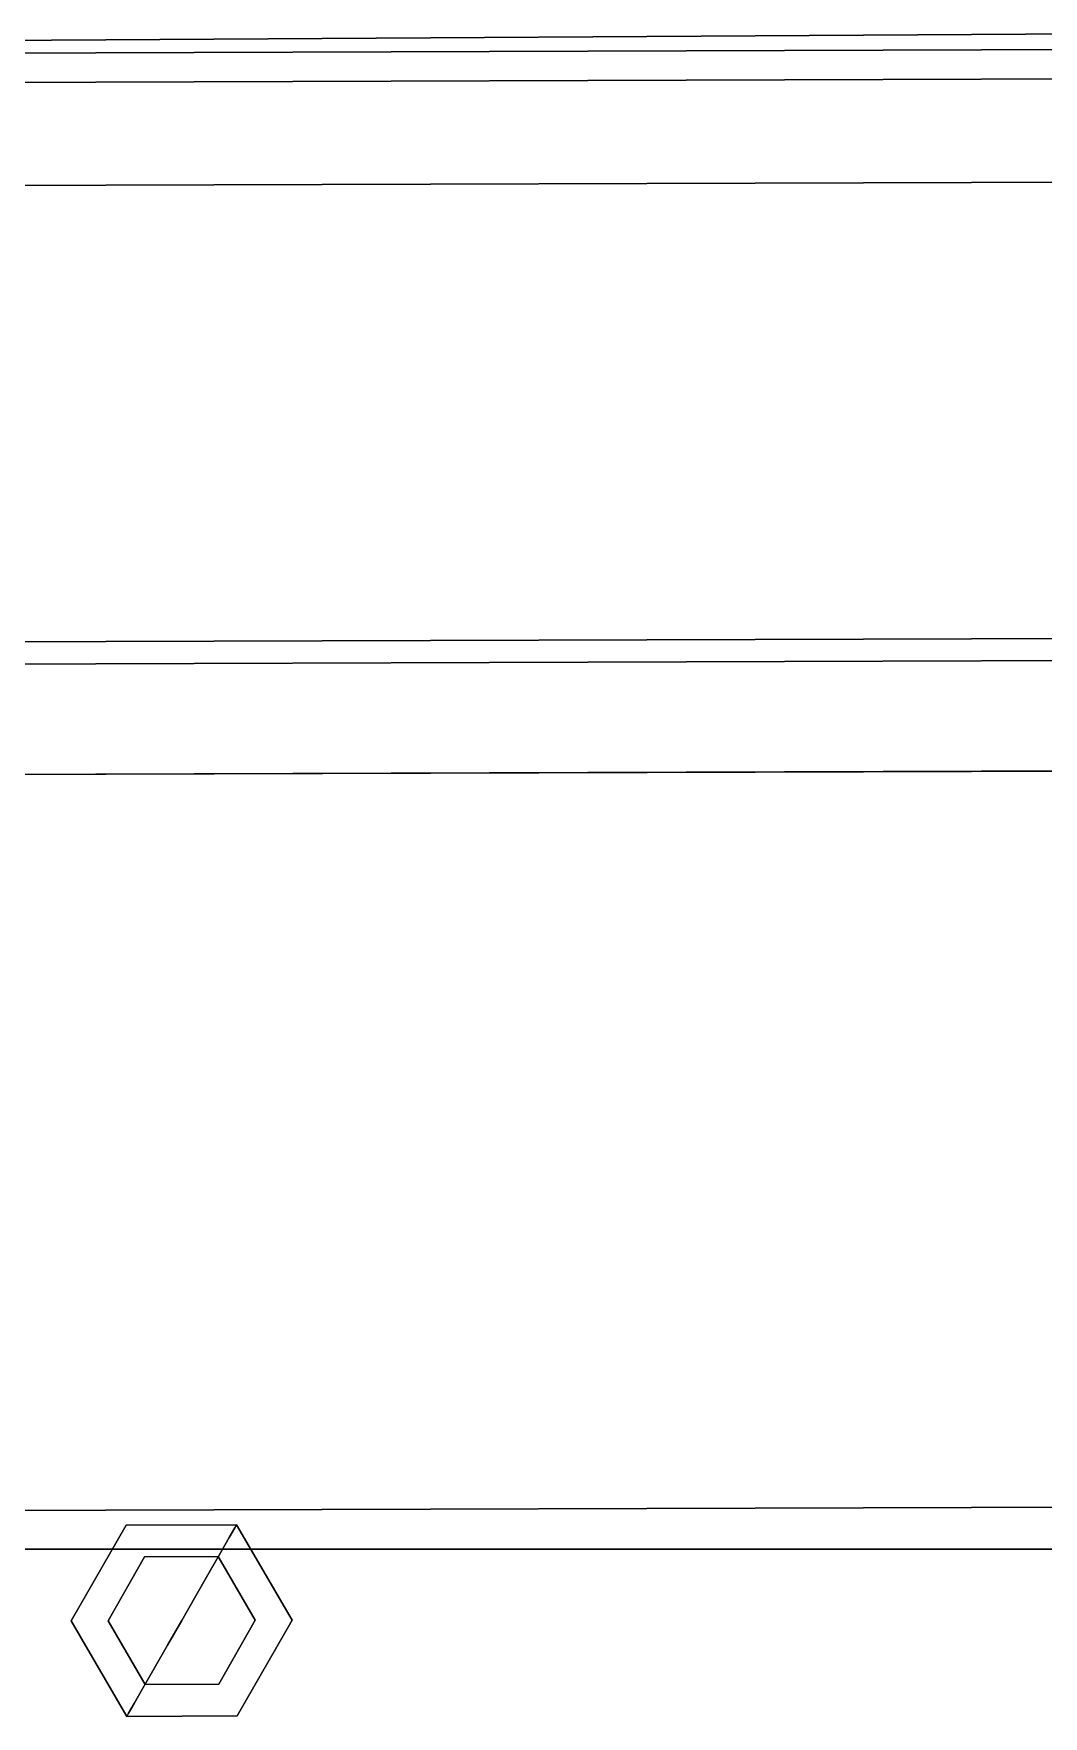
# Model space of a CAD drawing. Extents: x 0 to 2992, y -2739 to 0.
# Drawn here: x 1624 to 1761.1, y -2739 to -2510.5 of the extents above; entities that cross this region are included whole.
import ezdxf

# ---------------------------------------------------------------- set-up
doc = ezdxf.new("R2010")
doc.units = 0
for name, color, linetype in [('LAYER0', 7, 'CONTINUOUS'), ('LAYER11', 45, 'CONTINUOUS'), ('LAYER16', 254, 'CONTINUOUS'), ('LAYER17', 45, 'CONTINUOUS'), ('LAYER2', 7, 'CONTINUOUS'), ('LAYER44', 45, 'CONTINUOUS'), ('LAYER45', 7, 'CONTINUOUS'), ('LAYER56', 7, 'CONTINUOUS'), ('LAYER71', 45, 'CONTINUOUS'), ('LAYER82', 45, 'CONTINUOUS'), ('LAYER87', 7, 'CONTINUOUS')]:
    doc.layers.add(name, color=color, linetype=linetype)

msp = doc.modelspace()

# ---------------------------------------------------------------- linework, layer by layer
at = {"layer": 'LAYER0', "invisible_edges": 1}
for points in [[(2992.49, 0), (0, -2716.32), (0, 0), (2992.49, 0)], [(2992.49, -2716.32, 5), (0, 0, 5), (0, -2716.32, 5), (2992.49, -2716.32, 5)], [(0, 0, 5), (2992.49, -2716.32, 5), (2992.49, 0, 5), (0, 0, 5)], [(0, -2716.32), (2992.49, 0), (2992.49, -2716.32), (0, -2716.32)], [(2992.49, -2716.32, 5), (0, -2716.32), (2992.49, -2716.32), (2992.49, -2716.32, 5)], [(0, -2716.32), (2992.49, -2716.32, 5), (0, -2716.32, 5), (0, -2716.32)]]:
    msp.add_3dface(points, dxfattribs=at)
at = {"layer": 'LAYER11', "invisible_edges": 1}
for points in [[(2880.018, -2307.037, 2005), (929.9952, -2613.324, 2005), (929.0281, -2313.326, 2005), (2880.018, -2307.037, 2005)], [(929.0281, -2313.326, 2030), (2880.985, -2607.035, 2030), (2880.018, -2307.037, 2030), (929.0281, -2313.326, 2030)], [(929.9952, -2613.324, 2005), (2880.018, -2307.037, 2005), (2880.985, -2607.035, 2005), (929.9952, -2613.324, 2005)], [(2880.985, -2607.035, 2030), (929.0281, -2313.326, 2030), (929.9952, -2613.324, 2030), (2880.985, -2607.035, 2030)], [(2880.985, -2607.035, 2030), (929.9952, -2613.324, 2005), (2880.985, -2607.035, 2005), (2880.985, -2607.035, 2030)], [(929.9952, -2613.324, 2005), (2880.985, -2607.035, 2030), (929.9952, -2613.324, 2030), (929.9952, -2613.324, 2005)]]:
    msp.add_3dface(points, dxfattribs=at)
at = {"layer": 'LAYER16'}
for points, invisible_edges in [([(1651.523, -2713.009, 2004.834), (1659.065, -2725.975, 2004.834), (1629.065, -2726.072, 2004.834), (1636.523, -2713.057, 2004.834)], 2), ([(1629.576, -2726.07, 2192.933), (1629.065, -2726.072, 2189.066), (1636.523, -2713.057, 2189.066), (1636.78, -2713.499, 2192.933)], 13), ([(1636.78, -2713.499, 1976.072), (1636.523, -2713.057, 1979.938), (1629.065, -2726.072, 1979.938), (1629.576, -2726.07, 1976.072)], 13), ([(1651.269, -2713.452, 1976.072), (1651.523, -2713.009, 1979.938), (1636.523, -2713.057, 1979.938), (1636.78, -2713.499, 1976.072)], 12), ([(1636.78, -2713.499, 2192.933), (1636.523, -2713.057, 2189.066), (1651.523, -2713.009, 2189.066), (1651.269, -2713.452, 2192.933)], 9), ([(1658.554, -2725.977, 1976.072), (1659.065, -2725.975, 1979.938), (1651.523, -2713.009, 1979.938), (1651.269, -2713.452, 1976.072)], 9), ([(1651.269, -2713.452, 2192.933), (1651.523, -2713.009, 2189.066), (1659.065, -2725.975, 2189.066), (1658.554, -2725.977, 2192.933)], 12), ([(1651.523, -2713.009, 2004.834), (1659.065, -2725.975, 2004.834), (1659.065, -2725.975, 1979.938), (1651.523, -2713.009, 1979.938)], 2), ([(1631.075, -2726.065, 2196.535), (1629.576, -2726.07, 2192.933), (1636.78, -2713.499, 2192.933), (1637.534, -2714.794, 2196.535)], 15), ([(1637.534, -2714.794, 1972.469), (1636.78, -2713.499, 1976.072), (1629.576, -2726.07, 1976.072), (1631.075, -2726.065, 1972.469)], 15), ([(1638.732, -2716.855, 1969.375), (1637.534, -2714.794, 1972.469), (1631.075, -2726.065, 1972.469), (1633.459, -2726.057, 1969.375)], 15), ([(1633.459, -2726.057, 2199.629), (1631.075, -2726.065, 2196.535), (1637.534, -2714.794, 2196.535), (1638.732, -2716.855, 2199.629)], 15), ([(1650.524, -2714.752, 1972.469), (1651.269, -2713.452, 1976.072), (1636.78, -2713.499, 1976.072), (1637.534, -2714.794, 1972.469)], 14), ([(1637.534, -2714.794, 2196.535), (1636.78, -2713.499, 2192.933), (1651.269, -2713.452, 2192.933), (1650.524, -2714.752, 2196.535)], 11), ([(1649.339, -2716.821, 1969.375), (1650.524, -2714.752, 1972.469), (1637.534, -2714.794, 1972.469), (1638.732, -2716.855, 1969.375)], 14), ([(1638.732, -2716.855, 2199.629), (1637.534, -2714.794, 2196.535), (1650.524, -2714.752, 2196.535), (1649.339, -2716.821, 2199.629)], 11), ([(1654.672, -2725.989, 1969.375), (1657.056, -2725.981, 1972.469), (1650.524, -2714.752, 1972.469), (1649.339, -2716.821, 1969.375)], 11), ([(1649.339, -2716.821, 2199.629), (1650.524, -2714.752, 2196.535), (1657.056, -2725.981, 2196.535), (1654.672, -2725.989, 2199.629)], 14), ([(1657.056, -2725.981, 1972.469), (1658.554, -2725.977, 1976.072), (1651.269, -2713.452, 1976.072), (1650.524, -2714.752, 1972.469)], 11), ([(1650.524, -2714.752, 2196.535), (1651.269, -2713.452, 2192.933), (1658.554, -2725.977, 2192.933), (1657.056, -2725.981, 2196.535)], 14), ([(1640.294, -2719.54, 1967.001), (1638.732, -2716.855, 1969.375), (1633.459, -2726.057, 1969.375), (1636.565, -2726.047, 1967.001)], 15), ([(1636.565, -2726.047, 2202.003), (1633.459, -2726.057, 2199.629), (1638.732, -2716.855, 2199.629), (1640.294, -2719.54, 2202.003)], 15), ([(1649.037, -2717.347, 2164.17), (1654.065, -2725.991, 2164.17), (1634.065, -2726.055, 2164.17), (1639.037, -2717.379, 2164.17)], 2), ([(1647.794, -2719.516, 1967.001), (1649.339, -2716.821, 1969.375), (1638.732, -2716.855, 1969.375), (1640.294, -2719.54, 1967.001)], 14), ([(1640.294, -2719.54, 2202.003), (1638.732, -2716.855, 2199.629), (1649.339, -2716.821, 2199.629), (1647.794, -2719.516, 2202.003)], 11), ([(1639.037, -2717.379, 2004.834), (1649.037, -2717.347, 2004.834), (1649.037, -2717.347, 2164.17), (1639.037, -2717.379, 2164.17)], 2), ([(1651.565, -2725.999, 1967.001), (1654.672, -2725.989, 1969.375), (1649.339, -2716.821, 1969.375), (1647.794, -2719.516, 1967.001)], 11), ([(1647.794, -2719.516, 2202.003), (1649.339, -2716.821, 2199.629), (1654.672, -2725.989, 2199.629), (1651.565, -2725.999, 2202.003)], 14), ([(1649.037, -2717.347, 2004.834), (1654.065, -2725.991, 2004.834), (1654.065, -2725.991, 2164.17), (1649.037, -2717.347, 2164.17)], 8), ([(1642.113, -2722.667, 1965.509), (1640.294, -2719.54, 1967.001), (1636.565, -2726.047, 1967.001), (1640.183, -2726.036, 1965.509)], 15), ([(1640.183, -2726.036, 2203.495), (1636.565, -2726.047, 2202.003), (1640.294, -2719.54, 2202.003), (1642.113, -2722.667, 2203.495)], 15), ([(1645.995, -2722.655, 1965.509), (1647.794, -2719.516, 1967.001), (1640.294, -2719.54, 1967.001), (1642.113, -2722.667, 1965.509)], 14), ([(1642.113, -2722.667, 2203.495), (1640.294, -2719.54, 2202.003), (1647.794, -2719.516, 2202.003), (1645.995, -2722.655, 2203.495)], 11), ([(1647.948, -2726.011, 1965.509), (1651.565, -2725.999, 1967.001), (1647.794, -2719.516, 1967.001), (1645.995, -2722.655, 1965.509)], 11), ([(1645.995, -2722.655, 2203.495), (1647.794, -2719.516, 2202.003), (1651.565, -2725.999, 2202.003), (1647.948, -2726.011, 2203.495)], 14), ([(1644.065, -2726.023, 1963.866), (1642.113, -2722.667, 1965.509), (1640.183, -2726.036, 1965.509), (1644.065, -2726.023, 1963.866)], 7), ([(1644.065, -2726.023, 2204.004), (1640.183, -2726.036, 2203.495), (1642.113, -2722.667, 2203.495), (1644.065, -2726.023, 2204.004)], 7), ([(1644.065, -2726.023, 1963.866), (1645.995, -2722.655, 1965.509), (1642.113, -2722.667, 1965.509), (1644.065, -2726.023, 1963.866)], 6), ([(1644.065, -2726.023, 2204.004), (1642.113, -2722.667, 2203.495), (1645.995, -2722.655, 2203.495), (1644.065, -2726.023, 2204.004)], 3), ([(1644.065, -2726.023, 1963.866), (1647.948, -2726.011, 1965.509), (1645.995, -2722.655, 1965.509), (1644.065, -2726.023, 1963.866)], 3), ([(1644.065, -2726.023, 2204.004), (1645.995, -2722.655, 2203.495), (1647.948, -2726.011, 2203.495), (1644.065, -2726.023, 2204.004)], 6), ([(1659.065, -2725.975, 2004.834), (1629.065, -2726.072, 2004.834), (1636.607, -2739.038, 2004.834), (1651.607, -2738.989, 2004.834)], 1), ([(1629.065, -2726.072, 2164.17), (1659.065, -2725.975, 2164.17), (1651.607, -2738.989, 2164.17), (1636.607, -2739.038, 2164.17)], 1), ([(1659.065, -2725.975, 2004.834), (1629.065, -2726.072, 2004.834), (1636.607, -2739.038, 2004.834), (1651.607, -2738.989, 2004.834)], 1), ([(1636.861, -2738.594, 2192.933), (1636.607, -2739.038, 2189.066), (1629.065, -2726.072, 2189.066), (1629.576, -2726.07, 2192.933)], 12), ([(1629.576, -2726.07, 1976.072), (1629.065, -2726.072, 1979.938), (1636.607, -2739.038, 1979.938), (1636.861, -2738.594, 1976.072)], 9), ([(1637.606, -2737.294, 2196.535), (1636.861, -2738.594, 2192.933), (1629.576, -2726.07, 2192.933), (1631.075, -2726.065, 2196.535)], 14), ([(1631.075, -2726.065, 1972.469), (1629.576, -2726.07, 1976.072), (1636.861, -2738.594, 1976.072), (1637.606, -2737.294, 1972.469)], 11), ([(1638.792, -2735.226, 2199.629), (1637.606, -2737.294, 2196.535), (1631.075, -2726.065, 2196.535), (1633.459, -2726.057, 2199.629)], 14), ([(1633.459, -2726.057, 1969.375), (1631.075, -2726.065, 1972.469), (1637.606, -2737.294, 1972.469), (1638.792, -2735.226, 1969.375)], 11), ([(1640.336, -2732.531, 2202.003), (1638.792, -2735.226, 2199.629), (1633.459, -2726.057, 2199.629), (1636.565, -2726.047, 2202.003)], 14), ([(1636.565, -2726.047, 1967.001), (1633.459, -2726.057, 1969.375), (1638.792, -2735.226, 1969.375), (1640.336, -2732.531, 1967.001)], 11), ([(1654.065, -2725.991, 2164.17), (1634.065, -2726.055, 2164.17), (1639.093, -2734.699, 2164.17), (1649.093, -2734.667, 2164.17)], 1), ([(1639.093, -2734.699, 2004.834), (1634.065, -2726.055, 2004.834), (1634.065, -2726.055, 2164.17), (1639.093, -2734.699, 2164.17)], 8), ([(1640.183, -2726.036, 1965.509), (1636.565, -2726.047, 1967.001), (1640.336, -2732.531, 1967.001), (1642.135, -2729.392, 1965.509)], 11), ([(1642.135, -2729.392, 2203.495), (1640.336, -2732.531, 2202.003), (1636.565, -2726.047, 2202.003), (1640.183, -2726.036, 2203.495)], 14), ([(1644.065, -2726.023, 1963.866), (1640.183, -2726.036, 1965.509), (1642.135, -2729.392, 1965.509), (1644.065, -2726.023, 1963.866)], 3), ([(1644.065, -2726.023, 2204.004), (1642.135, -2729.392, 2203.495), (1640.183, -2726.036, 2203.495), (1644.065, -2726.023, 2204.004)], 6), ([(1644.065, -2726.023, 1963.866), (1642.135, -2729.392, 1965.509), (1646.017, -2729.379, 1965.509), (1644.065, -2726.023, 1963.866)], 6), ([(1644.065, -2726.023, 2204.004), (1646.017, -2729.379, 2203.495), (1642.135, -2729.392, 2203.495), (1644.065, -2726.023, 2204.004)], 3), ([(1644.065, -2726.023, 1963.866), (1646.017, -2729.379, 1965.509), (1647.948, -2726.011, 1965.509), (1644.065, -2726.023, 1963.866)], 7), ([(1644.065, -2726.023, 2204.004), (1647.948, -2726.011, 2203.495), (1646.017, -2729.379, 2203.495), (1644.065, -2726.023, 2204.004)], 7), ([(1646.017, -2729.379, 1965.509), (1647.836, -2732.506, 1967.001), (1651.565, -2725.999, 1967.001), (1647.948, -2726.011, 1965.509)], 15), ([(1647.948, -2726.011, 2203.495), (1651.565, -2725.999, 2202.003), (1647.836, -2732.506, 2202.003), (1646.017, -2729.379, 2203.495)], 15), ([(1647.836, -2732.506, 1967.001), (1649.398, -2735.192, 1969.375), (1654.672, -2725.989, 1969.375), (1651.565, -2725.999, 1967.001)], 15), ([(1651.565, -2725.999, 2202.003), (1654.672, -2725.989, 2199.629), (1649.398, -2735.192, 2199.629), (1647.836, -2732.506, 2202.003)], 15), ([(1654.065, -2725.991, 2004.834), (1649.093, -2734.667, 2004.834), (1649.093, -2734.667, 2164.17), (1654.065, -2725.991, 2164.17)], 2), ([(1649.398, -2735.192, 1969.375), (1650.597, -2737.252, 1972.469), (1657.056, -2725.981, 1972.469), (1654.672, -2725.989, 1969.375)], 15), ([(1654.672, -2725.989, 2199.629), (1657.056, -2725.981, 2196.535), (1650.597, -2737.252, 2196.535), (1649.398, -2735.192, 2199.629)], 15), ([(1650.597, -2737.252, 1972.469), (1651.35, -2738.548, 1976.072), (1658.554, -2725.977, 1976.072), (1657.056, -2725.981, 1972.469)], 15), ([(1657.056, -2725.981, 2196.535), (1658.554, -2725.977, 2192.933), (1651.35, -2738.548, 2192.933), (1650.597, -2737.252, 2196.535)], 15), ([(1651.35, -2738.548, 1976.072), (1651.607, -2738.989, 1979.938), (1659.065, -2725.975, 1979.938), (1658.554, -2725.977, 1976.072)], 13), ([(1658.554, -2725.977, 2192.933), (1659.065, -2725.975, 2189.066), (1651.607, -2738.989, 2189.066), (1651.35, -2738.548, 2192.933)], 13), ([(1659.065, -2725.975, 2004.834), (1651.607, -2738.989, 2004.834), (1651.607, -2738.989, 1979.938), (1659.065, -2725.975, 1979.938)], 8), ([(1642.135, -2729.392, 1965.509), (1640.336, -2732.531, 1967.001), (1647.836, -2732.506, 1967.001), (1646.017, -2729.379, 1965.509)], 14), ([(1646.017, -2729.379, 2203.495), (1647.836, -2732.506, 2202.003), (1640.336, -2732.531, 2202.003), (1642.135, -2729.392, 2203.495)], 11), ([(1640.336, -2732.531, 1967.001), (1638.792, -2735.226, 1969.375), (1649.398, -2735.192, 1969.375), (1647.836, -2732.506, 1967.001)], 14), ([(1647.836, -2732.506, 2202.003), (1649.398, -2735.192, 2199.629), (1638.792, -2735.226, 2199.629), (1640.336, -2732.531, 2202.003)], 11), ([(1649.398, -2735.192, 2199.629), (1650.597, -2737.252, 2196.535), (1637.606, -2737.294, 2196.535), (1638.792, -2735.226, 2199.629)], 11), ([(1638.792, -2735.226, 1969.375), (1637.606, -2737.294, 1972.469), (1650.597, -2737.252, 1972.469), (1649.398, -2735.192, 1969.375)], 14), ([(1649.093, -2734.667, 2004.834), (1639.093, -2734.699, 2004.834), (1639.093, -2734.699, 2164.17), (1649.093, -2734.667, 2164.17)], 10), ([(1650.597, -2737.252, 2196.535), (1651.35, -2738.548, 2192.933), (1636.861, -2738.594, 2192.933), (1637.606, -2737.294, 2196.535)], 11), ([(1637.606, -2737.294, 1972.469), (1636.861, -2738.594, 1976.072), (1651.35, -2738.548, 1976.072), (1650.597, -2737.252, 1972.469)], 14), ([(1651.35, -2738.548, 2192.933), (1651.607, -2738.989, 2189.066), (1636.607, -2739.038, 2189.066), (1636.861, -2738.594, 2192.933)], 9), ([(1636.861, -2738.594, 1976.072), (1636.607, -2739.038, 1979.938), (1651.607, -2738.989, 1979.938), (1651.35, -2738.548, 1976.072)], 12)]:
    msp.add_3dface(points, dxfattribs=dict(at, invisible_edges=invisible_edges))
for points in [[(1636.523, -2713.057, 2164.17), (1629.065, -2726.072, 2164.17), (1629.065, -2726.072, 2189.066), (1636.523, -2713.057, 2189.066)], [(1629.065, -2726.072, 2004.834), (1636.523, -2713.057, 2004.834), (1636.523, -2713.057, 1979.938), (1629.065, -2726.072, 1979.938)], [(1651.523, -2713.009, 2164.17), (1636.523, -2713.057, 2164.17), (1636.523, -2713.057, 2189.066), (1651.523, -2713.009, 2189.066)], [(1636.523, -2713.057, 2004.834), (1651.523, -2713.009, 2004.834), (1651.523, -2713.009, 1979.938), (1636.523, -2713.057, 1979.938)], [(1659.065, -2725.975, 2164.17), (1651.523, -2713.009, 2164.17), (1651.523, -2713.009, 2189.066), (1659.065, -2725.975, 2189.066)], [(1634.065, -2726.055, 2004.834), (1639.037, -2717.379, 2004.834), (1639.037, -2717.379, 2164.17), (1634.065, -2726.055, 2164.17)], [(1629.065, -2726.072, 2164.17), (1636.607, -2739.038, 2164.17), (1636.607, -2739.038, 2189.066), (1629.065, -2726.072, 2189.066)], [(1636.607, -2739.038, 2004.834), (1629.065, -2726.072, 2004.834), (1629.065, -2726.072, 1979.938), (1636.607, -2739.038, 1979.938)], [(1651.607, -2738.989, 2164.17), (1659.065, -2725.975, 2164.17), (1659.065, -2725.975, 2189.066), (1651.607, -2738.989, 2189.066)], [(1636.607, -2739.038, 2164.17), (1651.607, -2738.989, 2164.17), (1651.607, -2738.989, 2189.066), (1636.607, -2739.038, 2189.066)], [(1651.607, -2738.989, 2004.834), (1636.607, -2739.038, 2004.834), (1636.607, -2739.038, 1979.938), (1651.607, -2738.989, 1979.938)]]:
    msp.add_3dface(points, dxfattribs=at)
at = {"layer": 'LAYER17', "invisible_edges": 1}
for points in [[(1879.581, -2210.261, 784.9999), (958.8757, -2613.231, 784.9999), (957.5862, -2213.233, 784.9999), (1879.581, -2210.261, 784.9999)], [(957.5862, -2213.233, 802.9999), (1880.871, -2610.259, 802.9999), (1879.581, -2210.261, 802.9999), (957.5862, -2213.233, 802.9999)], [(958.8757, -2613.231, 784.9999), (1879.581, -2210.261, 784.9999), (1880.871, -2610.259, 784.9999), (958.8757, -2613.231, 784.9999)], [(1880.871, -2610.259, 802.9999), (957.5862, -2213.233, 802.9999), (958.8757, -2613.231, 802.9999), (1880.871, -2610.259, 802.9999)], [(1880.871, -2610.259, 802.9999), (958.8757, -2613.231, 784.9999), (1880.871, -2610.259, 784.9999), (1880.871, -2610.259, 802.9999)], [(958.8757, -2613.231, 784.9999), (1880.871, -2610.259, 802.9999), (958.8757, -2613.231, 802.9999), (958.8757, -2613.231, 784.9999)]]:
    msp.add_3dface(points, dxfattribs=at)
at = {"layer": 'LAYER2'}
for points, invisible_edges in [([(2880.99, -2607.03, 2598), (930, -2613.32, 2156), (100, -2616, 2598), (2880.99, -2607.03, 2598)], 3), ([(2880.99, -2607.03, 5), (930.32, -2713.32, 5), (929.99, -2613.323, 5), (2880.99, -2607.03, 5)], 1), ([(2880.99, -2607.03, 5), (930, -2613.32, 2156), (2880.99, -2607.03, 2598), (2880.99, -2607.03, 5)], 3), ([(930, -2613.32, 2156), (2880.99, -2607.03, 5), (930, -2613.32, 5), (930, -2613.32, 2156)], 1), ([(2980.5, -2706.71, 5), (930.32, -2713.32, 5), (2880.99, -2607.03, 5), (2980.5, -2706.71, 5)], 3), ([(0, -2716.32, 2598), (100.32, -2716, 2156), (2980.5, -2706.71, 2598), (0, -2716.32, 2598)], 3), ([(930.32, -2713.32, 2156), (2980.5, -2706.71, 2598), (100.32, -2716, 2156), (930.32, -2713.32, 2156)], 3), ([(930.32, -2713.32, 5), (2980.5, -2706.71, 2598), (930.32, -2713.32, 2156), (930.32, -2713.32, 5)], 3), ([(2980.5, -2706.71, 2598), (930.32, -2713.32, 5), (2980.5, -2706.71, 5), (2980.5, -2706.71, 2598)], 1)]:
    msp.add_3dface(points, dxfattribs=dict(at, invisible_edges=invisible_edges))
at = {"layer": 'LAYER44', "invisible_edges": 1}
for points in [[(1861.646, -2230.319, 620.9998), (978.8755, -2613.167, 620.9998), (977.6505, -2233.169, 620.9998), (1861.646, -2230.319, 620.9998)], [(977.6505, -2233.169, 638.9998), (1862.871, -2610.317, 638.9998), (1861.646, -2230.319, 638.9998), (977.6505, -2233.169, 638.9998)], [(978.8755, -2613.167, 620.9998), (1861.646, -2230.319, 620.9998), (1862.871, -2610.317, 620.9998), (978.8755, -2613.167, 620.9998)], [(1862.871, -2610.317, 638.9998), (977.6505, -2233.169, 638.9998), (978.8755, -2613.167, 638.9998), (1862.871, -2610.317, 638.9998)], [(1862.871, -2610.317, 638.9998), (978.8755, -2613.167, 620.9998), (1862.871, -2610.317, 620.9998), (1862.871, -2610.317, 638.9998)], [(978.8755, -2613.167, 620.9998), (1862.871, -2610.317, 638.9998), (978.8755, -2613.167, 638.9998), (978.8755, -2613.167, 620.9998)]]:
    msp.add_3dface(points, dxfattribs=at)
at = {"layer": 'LAYER45', "invisible_edges": 1}
for points in [[(1831.614, -2530.417, 645.9998), (1009.56, -2515.067, 645.9997), (1831.556, -2512.417, 645.9998), (1831.614, -2530.417, 645.9998)], [(1009.618, -2533.067, 754.9997), (1831.556, -2512.417, 754.9998), (1009.56, -2515.067, 754.9997), (1009.618, -2533.067, 754.9997)], [(1009.56, -2515.067, 645.9997), (1831.556, -2512.417, 754.9998), (1831.556, -2512.417, 645.9998), (1009.56, -2515.067, 645.9997)], [(1831.556, -2512.417, 754.9998), (1009.56, -2515.067, 645.9997), (1009.56, -2515.067, 754.9997), (1831.556, -2512.417, 754.9998)], [(1831.556, -2512.417, 754.9998), (1009.618, -2533.067, 754.9997), (1831.614, -2530.417, 754.9998), (1831.556, -2512.417, 754.9998)], [(1009.56, -2515.067, 645.9997), (1831.614, -2530.417, 645.9998), (1009.618, -2533.067, 645.9997), (1009.56, -2515.067, 645.9997)], [(1009.618, -2533.067, 754.9997), (1831.614, -2530.417, 645.9998), (1831.614, -2530.417, 754.9998), (1009.618, -2533.067, 754.9997)], [(1831.614, -2530.417, 645.9998), (1009.618, -2533.067, 754.9997), (1009.618, -2533.067, 645.9997), (1831.614, -2530.417, 645.9998)]]:
    msp.add_3dface(points, dxfattribs=at)
at = {"layer": 'LAYER56', "invisible_edges": 1}
for points in [[(1834.691, -2244.406, 659.4998), (1005.572, -2519.08, 659.4998), (1004.695, -2247.082, 659.4998), (1834.691, -2244.406, 659.4998)], [(1004.695, -2247.082, 665.4998), (1835.568, -2516.405, 665.4998), (1834.691, -2244.406, 665.4998), (1004.695, -2247.082, 665.4998)], [(1005.572, -2519.08, 659.4998), (1834.691, -2244.406, 659.4998), (1835.568, -2516.405, 659.4998), (1005.572, -2519.08, 659.4998)], [(1835.568, -2516.405, 665.4998), (1004.695, -2247.082, 665.4998), (1005.572, -2519.08, 665.4998), (1835.568, -2516.405, 665.4998)], [(1835.568, -2516.405, 665.4998), (1005.572, -2519.08, 659.4998), (1835.568, -2516.405, 659.4998), (1835.568, -2516.405, 665.4998)], [(1005.572, -2519.08, 659.4998), (1835.568, -2516.405, 665.4998), (1005.572, -2519.08, 665.4998), (1005.572, -2519.08, 659.4998)]]:
    msp.add_3dface(points, dxfattribs=at)
at = {"layer": 'LAYER71', "invisible_edges": 1}
for points in [[(1862.871, -2610.317, 664.9998), (978.8175, -2595.167, 664.9997), (1862.813, -2592.317, 664.9998), (1862.871, -2610.317, 664.9998)], [(978.8755, -2613.167, 784.9997), (1862.813, -2592.317, 784.9998), (978.8175, -2595.167, 784.9997), (978.8755, -2613.167, 784.9997)], [(978.8175, -2595.167, 664.9997), (1862.813, -2592.317, 784.9998), (1862.813, -2592.317, 664.9998), (978.8175, -2595.167, 664.9997)], [(1862.813, -2592.317, 784.9998), (978.8175, -2595.167, 664.9997), (978.8175, -2595.167, 784.9997), (1862.813, -2592.317, 784.9998)], [(1862.813, -2592.317, 784.9998), (978.8755, -2613.167, 784.9997), (1862.871, -2610.317, 784.9998), (1862.813, -2592.317, 784.9998)], [(978.8175, -2595.167, 664.9997), (1862.871, -2610.317, 664.9998), (978.8755, -2613.167, 664.9997), (978.8175, -2595.167, 664.9997)], [(978.8755, -2613.167, 784.9997), (1862.871, -2610.317, 664.9998), (1862.871, -2610.317, 784.9998), (978.8755, -2613.167, 784.9997)], [(1862.871, -2610.317, 664.9998), (978.8755, -2613.167, 784.9997), (978.8755, -2613.167, 664.9997), (1862.871, -2610.317, 664.9998)]]:
    msp.add_3dface(points, dxfattribs=at)
at = {"layer": 'LAYER82', "invisible_edges": 1}
for points in [[(1425.086, -2512.676, 744.9998), (1814.981, -2495.161, 744.9998), (1424.989, -2497.676, 744.9998), (1425.086, -2512.676, 744.9998)], [(1814.981, -2495.161, 744.9998), (1425.086, -2512.676, 744.9998), (1815.078, -2510.161, 744.9998), (1814.981, -2495.161, 744.9998)], [(1424.989, -2497.676, 674.9998), (1815.078, -2510.161, 674.9998), (1425.086, -2512.676, 674.9998), (1424.989, -2497.676, 674.9998)], [(1815.078, -2510.161, 674.9998), (1425.086, -2512.676, 744.9998), (1425.086, -2512.676, 674.9998), (1815.078, -2510.161, 674.9998)], [(1425.086, -2512.676, 744.9998), (1815.078, -2510.161, 674.9998), (1815.078, -2510.161, 744.9998), (1425.086, -2512.676, 744.9998)]]:
    msp.add_3dface(points, dxfattribs=at)
at = {"layer": 'LAYER87'}
for points, invisible_edges in [([(2866.06, -2592.11, 5), (929.99, -2613.32, 5), (929.95, -2598.32, 5), (2866.06, -2592.11, 5)], 1), ([(929.95, -2598.32, 116), (2866.06, -2592.11, 5), (929.95, -2598.32, 5), (929.95, -2598.32, 116)], 1), ([(2866.06, -2592.11, 5), (929.95, -2598.32, 116), (2866.06, -2592.11, 116), (2866.06, -2592.11, 5)], 1), ([(929.99, -2613.32, 116), (2866.06, -2592.11, 116), (929.95, -2598.32, 116), (929.99, -2613.32, 116)], 1), ([(929.99, -2613.32, 5), (2866.06, -2592.11, 5), (2880.99, -2607.03, 5), (929.99, -2613.32, 5)], 3), ([(2866.06, -2592.11, 116), (929.99, -2613.32, 116), (2880.99, -2607.03, 116), (2866.06, -2592.11, 116)], 5), ([(2880.99, -2607.03, 116), (929.99, -2613.32, 5), (2880.99, -2607.03, 5), (2880.99, -2607.03, 116)], 1), ([(929.99, -2613.32, 5), (2880.99, -2607.03, 116), (929.99, -2613.32, 116), (929.99, -2613.32, 5)], 1)]:
    msp.add_3dface(points, dxfattribs=dict(at, invisible_edges=invisible_edges))

# ---------------------------------------------------------------- meshes
at = {"layer": 'LAYER2'}
mesh = msp.add_polymesh((2, 2), dxfattribs=at)
for k, corner in enumerate([(100, -2616, 2598), (2880.985, -2607.035, 2598), (0, -2716.323, 2598), (2980.499, -2706.715, 2598)]):
    mesh.set_mesh_vertex(divmod(k, 2), corner)

doc.saveas('drawing.dxf')
